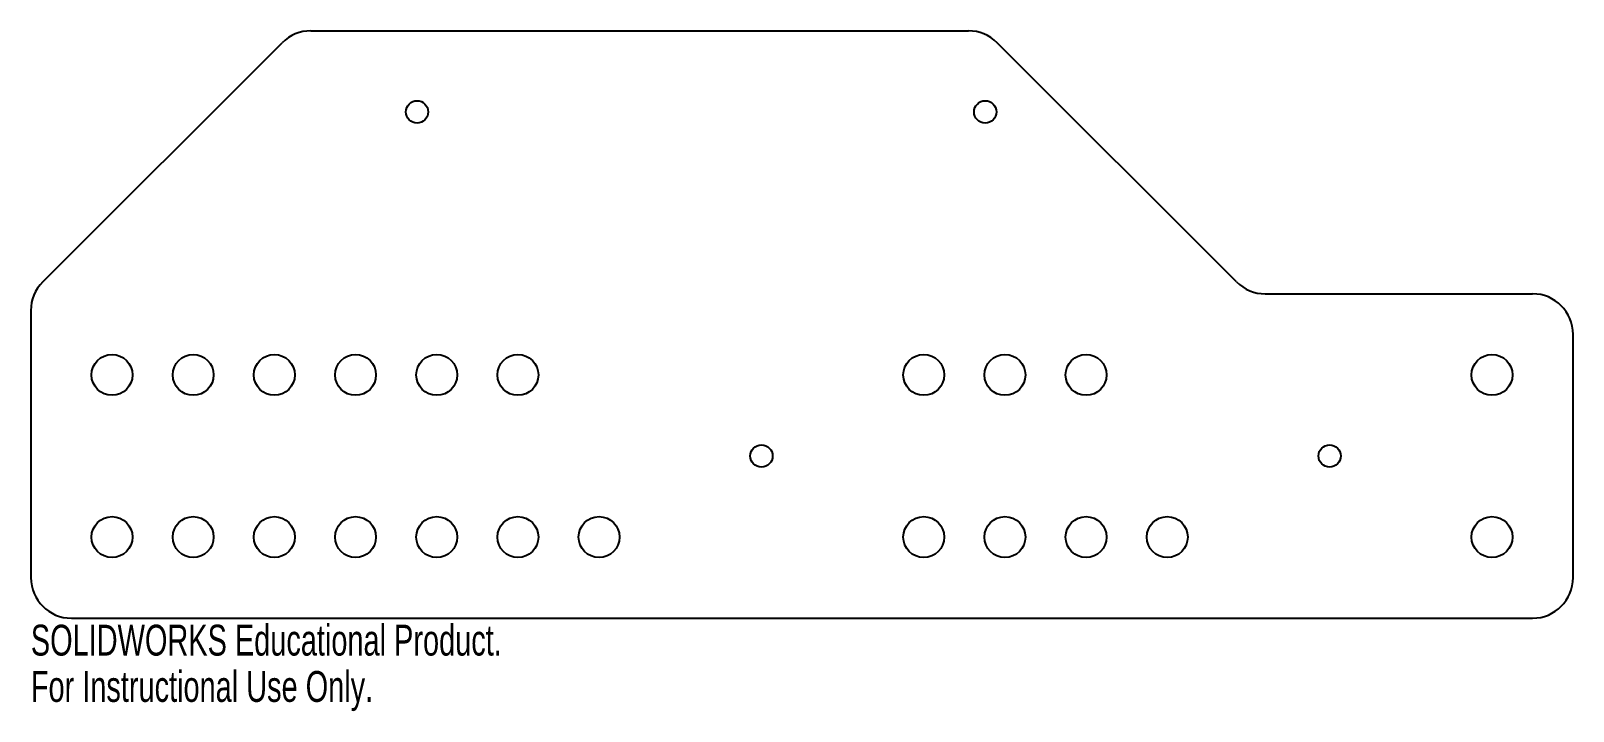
# Model space of a CAD drawing. Header units: millimetres. Extents: x -121 to 121, y -78 to 28.
import ezdxf

# ---------------------------------------------------------------- set-up
doc = ezdxf.new("R2010")
doc.units = ezdxf.units.MM
doc.styles.add('SLDTEXTSTYLE0', font='TXT', dxfattribs={"width": 0.7})

msp = doc.modelspace()

# ---------------------------------------------------------------- linework, layer by layer
at = {"color": 7, "linetype": 'Continuous', "lineweight": 25}
for p, q in [((-118.79, -10.84), (-81.33, 26.62)), ((-76.84, 28.48), (26.04, 28.48)), ((67.99, -10.84), (30.53, 26.62)), ((72.48, -12.7), (114.3, -12.7)), ((-120.65, -15.33), (-120.65, -57.15)), ((120.65, -57.15), (120.65, -19.05)), ((-114.3, -63.5), (114.3, -63.5))]:
    msp.add_line(p, q, dxfattribs=at)
for centre, radius in [((-60.23, 15.78), 1.75), ((28.67, 15.78), 1.75), ((-107.95, -25.4), 3.2), ((-95.25, -25.4), 3.2), ((-82.55, -25.4), 3.2), ((-69.85, -25.4), 3.2), ((-57.15, -25.4), 3.2), ((-44.45, -25.4), 3.2), ((19.05, -25.4), 3.2), ((31.75, -25.4), 3.2), ((44.45, -25.4), 3.2), ((107.95, -25.4), 3.2), ((-6.35, -38.1), 1.75), ((82.55, -38.1), 1.75), ((-107.95, -50.8), 3.2), ((-95.25, -50.8), 3.2), ((-82.55, -50.8), 3.2), ((-69.85, -50.8), 3.2), ((-57.15, -50.8), 3.2), ((-44.45, -50.8), 3.2), ((-31.75, -50.8), 3.2), ((19.05, -50.8), 3.2), ((31.75, -50.8), 3.2), ((44.45, -50.8), 3.2), ((57.15, -50.8), 3.2), ((107.95, -50.8), 3.2)]:
    msp.add_circle(centre, radius, dxfattribs=at)
for centre, start, end in [((-76.84, 22.13), 90, 135), ((26.04, 22.13), 45, 90), ((-114.3, -15.33), 135, 180), ((72.48, -6.35), 225, 270), ((114.3, -19.05), 0, 90), ((-114.3, -57.15), 180, 270), ((114.3, -57.15), 270, 0)]:
    msp.add_arc(centre, 6.35, start, end, dxfattribs=at)

# ---------------------------------------------------------------- texts
at = {"color": 7, "linetype": 'Continuous', "char_height": 4.8336, "attachment_point": 1, "style": 'SLDTEXTSTYLE0'}
for s, insert in [('SOLIDWORKS Educational Product.', (-120.65, -64.52)), ('For Instructional Use Only.', (-120.65, -71.77))]:
    msp.add_mtext(s, dxfattribs=dict(at, insert=insert))

doc.saveas('drawing.dxf')
